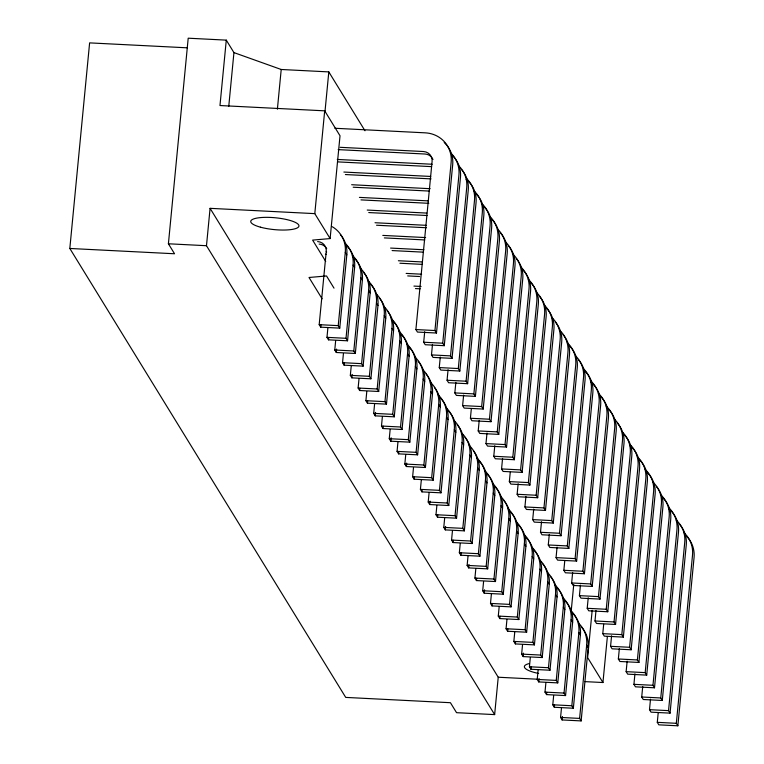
<?xml version="1.0" encoding="UTF-8"?>
<svg xmlns="http://www.w3.org/2000/svg" width="764" height="764" viewBox="0 0 764 764"><rect width="100%" height="100%" fill="white"/><g stroke="black" fill="none" stroke-linecap="round" stroke-linejoin="round"><path stroke-width="1.15" d="M325.712 261.412L312.61 240.106L330.124 238.578L314.797 213.633L210.081 208.333L498.233 677.229L494.642 714.607L456.557 712.688L450.426 702.708L345.72 697.408L69.82 248.462L89.617 42.88L187.19 47.817M69.82 248.462L174.536 253.763L168.405 243.783L188.202 38.2L226.278 40.129L233.937 52.601L228.761 106.33M494.642 714.607L206.481 245.712L210.081 208.333M226.278 40.129L219.975 105.537L324.69 110.837L340.018 135.782L330.124 238.578M277.389 109.204L281.209 69.486L233.937 52.601M314.797 213.633L324.69 110.837M324.986 111.611L328.806 71.902L281.209 69.486M340.362 234.615A29.051 27.695 -31.6 0 1 346.818 254.861L339.76 328.128L320.727 327.164L319.19 324.671L326.247 251.404A9.684 9.235 -31.6 0 0 317.623 241.577M320.727 327.164L320.947 324.872M346.14 245.234A29.051 27.695 -31.6 0 1 354.601 267.534L347.544 340.801L328.51 339.837L326.973 337.344L327.861 328.186M328.51 339.837L328.73 337.545M352.471 256.666A29.051 27.695 -31.6 0 1 362.384 280.207L355.336 353.465L336.294 352.5L334.766 350.007L335.644 340.849M339.76 328.128L338.232 325.636L345.28 252.368A29.051 27.695 -31.6 0 0 332.235 226.688M336.294 352.5L336.628 349.072M363.721 272.633A29.051 27.695 -31.6 0 1 370.177 292.879L363.12 366.137L344.087 365.173L342.549 362.68L343.428 353.522M347.544 340.801L346.016 338.299L353.073 265.041A29.051 27.695 -31.6 0 0 345.299 243.401M344.087 365.173L344.306 362.881M370.196 283.902A29.051 27.695 -31.6 0 1 377.96 305.543L370.903 378.81L351.87 377.846L350.332 375.353L351.22 366.195M355.336 353.465L353.799 350.972L360.856 277.714A29.051 27.695 -31.6 0 0 352.395 255.415M351.87 377.846L352.194 374.408M379.288 297.97A29.051 27.695 -31.6 0 1 385.744 318.216L378.696 391.483L359.653 390.519L358.125 388.026L359.004 378.868M363.12 366.137L361.592 363.645L368.64 290.377A29.051 27.695 -31.6 0 0 360.178 268.078M359.653 390.519L359.873 388.227M387.081 310.642A29.051 27.695 -31.6 0 1 393.536 330.888L386.479 404.146L367.446 403.182L365.908 400.689L366.787 391.531M370.903 378.81L369.375 376.318L376.432 303.05A29.051 27.695 -31.6 0 0 367.971 280.751M367.446 403.182L367.665 400.899M391.407 320.021A29.051 27.695 -31.6 0 1 401.32 343.552L394.262 416.819L375.229 415.855L373.692 413.362L374.58 404.204M378.696 391.483L377.158 388.981L384.216 315.723A29.051 27.695 -31.6 0 0 376.442 294.083M375.229 415.855L375.554 412.426M401.339 334.584A29.051 27.695 -31.6 0 1 409.103 356.225L402.055 429.492L383.012 428.528L381.484 426.035L382.363 416.877M386.479 404.146L384.951 401.654L391.999 328.396A29.051 27.695 -31.6 0 0 384.235 306.756M383.012 428.528L383.232 426.236M409.122 347.257A29.051 27.695 -31.6 0 1 416.896 368.897L409.838 442.155L390.805 441.2L389.268 438.698L390.146 429.54M394.262 416.819L392.734 414.327L399.792 341.059A29.051 27.695 -31.6 0 0 391.33 318.76M390.805 441.2L391.13 437.762M418.223 361.324A29.051 27.695 -31.6 0 1 424.679 381.57L417.621 454.828L398.588 453.864L397.051 451.371L397.939 442.213M402.055 429.492L400.517 427L407.575 353.732A29.051 27.695 -31.6 0 0 399.114 331.433M398.588 453.864L398.808 451.581M444.209 142.515A29.051 27.695 -31.6 0 1 452.68 164.814L436.483 333.018L417.44 332.063L415.902 329.561L432.099 161.357A9.684 9.235 -31.6 0 0 423.485 151.53L340.19 147.318M426.006 373.988A29.051 27.695 -31.6 0 1 432.462 394.234L425.414 467.501L406.372 466.537L404.844 464.044L405.722 454.886M409.838 442.155L408.31 439.663L415.358 366.405A29.051 27.695 -31.6 0 0 406.897 344.106M406.372 466.537L406.706 463.099M452.689 155.846A29.051 27.695 -31.6 0 1 460.463 177.487L444.266 345.691L425.223 344.726L423.695 342.234L424.708 331.719M434.41 387.386A29.051 27.695 -31.6 0 1 440.255 406.906L433.198 480.174L414.155 479.209L412.627 476.717L413.505 467.558M417.621 454.828L416.093 452.336L423.151 379.078A29.051 27.695 -31.6 0 0 414.69 356.778M414.155 479.209L414.384 476.917M461.79 169.914A29.051 27.695 -31.6 0 1 468.246 190.16L452.049 358.364L433.016 357.399L431.479 354.907L432.491 344.392M436.483 333.018L434.945 330.526L451.142 162.321A29.051 27.695 -31.6 0 0 425.281 132.84L334.852 128.266M439.577 397.28A29.051 27.695 -31.6 0 1 448.038 419.579L440.981 492.837L421.948 491.882L420.41 489.38L421.298 480.222M425.414 467.501L423.877 465.009L430.934 391.741A29.051 27.695 -31.6 0 0 423.161 370.101M421.948 491.882L422.167 489.59M466.126 179.292A29.051 27.695 -31.6 0 1 476.039 202.823L459.842 371.037L440.799 370.072L439.262 367.579L440.274 357.065M444.266 345.691L442.728 343.198L458.925 174.994A29.051 27.695 -31.6 0 0 450.464 152.695M448.057 410.612A29.051 27.695 -31.6 0 1 455.822 432.252L448.774 505.51L429.731 504.546L428.203 502.053L429.082 492.895M433.198 480.174L431.67 477.681L438.717 404.414A29.051 27.695 -31.6 0 0 430.256 382.115M429.731 504.546L430.065 501.117M475.361 193.197A29.051 27.695 -31.6 0 1 483.822 215.496L467.625 383.7L448.583 382.735L447.055 380.243L448.067 369.728M452.049 358.364L450.521 355.871L466.718 187.657A29.051 27.695 -31.6 0 0 458.944 166.027M457.158 424.669A29.051 27.695 -31.6 0 1 463.614 444.915L456.557 518.183L437.514 517.218L435.986 514.726L436.865 505.567M440.981 492.837L439.453 490.345L446.51 417.087A29.051 27.695 -31.6 0 0 438.039 394.787M437.514 517.218L437.743 514.926M483.144 205.869A29.051 27.695 -31.6 0 1 491.605 228.169L475.409 396.373L456.375 395.408L454.838 392.916L455.85 382.401M459.842 371.037L458.304 368.534L474.501 200.33A29.051 27.695 -31.6 0 0 466.737 178.69M464.942 437.342A29.051 27.695 -31.6 0 1 471.398 457.588L464.34 530.856L445.307 529.891L443.769 527.399L444.658 518.24M448.774 505.51L447.236 503.018L454.293 429.75A29.051 27.695 -31.6 0 0 445.832 407.451M445.307 529.891L445.632 526.453M490.927 218.542A29.051 27.695 -31.6 0 1 499.398 240.841L483.201 409.046L464.159 408.081L462.621 405.588L463.633 395.074M467.625 383.7L466.088 381.207L482.285 213.003A29.051 27.695 -31.6 0 0 473.823 190.704M473.346 450.741A29.051 27.695 -31.6 0 1 479.181 470.261L472.133 543.519L453.09 542.555L451.562 540.062L452.441 530.904M456.557 518.183L455.029 515.69L462.077 442.423A29.051 27.695 -31.6 0 0 453.615 420.124M453.09 542.555L453.31 540.272M500.726 233.259A29.051 27.695 -31.6 0 1 507.181 253.505L490.985 421.709L471.942 420.754L470.414 418.252L471.312 408.912M475.409 396.373L473.881 393.88L490.077 225.676A29.051 27.695 -31.6 0 0 481.616 203.377M478.512 460.635A29.051 27.695 -31.6 0 1 486.974 482.934L479.916 556.192L460.873 555.227L459.345 552.735L460.224 543.576M464.34 530.856L462.812 528.354L469.87 455.096A29.051 27.695 -31.6 0 0 462.096 433.455M460.873 555.227L461.103 552.935M508.509 245.932A29.051 27.695 -31.6 0 1 514.965 266.178L498.768 434.382L479.735 433.417L478.197 430.925L479.209 420.41M483.201 409.046L481.664 406.553L497.861 238.339A29.051 27.695 -31.6 0 0 489.399 216.04M486.993 473.957A29.051 27.695 -31.6 0 1 494.757 495.597L487.699 568.865L468.666 567.9L467.129 565.408L468.017 556.249M472.133 543.519L470.595 541.027L477.653 467.769A29.051 27.695 -31.6 0 0 469.192 445.469M468.666 567.9L468.991 564.462M516.302 258.604A29.051 27.695 -31.6 0 1 522.757 278.85L506.561 447.055L487.518 446.09L485.98 443.597L486.993 433.083M490.985 421.709L489.447 419.216L505.644 251.012A29.051 27.695 -31.6 0 0 497.88 229.372M494.776 486.63A29.051 27.695 -31.6 0 1 502.54 508.27L495.492 581.538L476.449 580.573L474.921 578.071L475.8 568.922M479.916 556.192L478.388 553.699L485.436 480.432A29.051 27.695 -31.6 0 0 476.975 458.133M476.449 580.573L476.669 578.281M522.767 269.883A29.051 27.695 -31.6 0 1 530.541 291.514L514.344 459.727L495.301 458.763L493.773 456.27L494.786 445.756M498.768 434.382L497.24 431.889L513.437 263.685A29.051 27.695 -31.6 0 0 505.663 242.045M503.877 500.697A29.051 27.695 -31.6 0 1 510.333 520.943L503.275 594.201L484.233 593.236L482.705 590.744L483.583 581.585M487.699 568.865L486.171 566.372L493.229 493.105A29.051 27.695 -31.6 0 0 484.758 470.805M484.233 593.236L484.567 589.808M529.863 281.887A29.051 27.695 -31.6 0 1 538.324 304.187L522.127 472.391L503.094 471.436L501.556 468.934L502.569 458.429M506.561 447.055L505.023 444.562L521.22 276.358A29.051 27.695 -31.6 0 0 512.759 254.059M509.655 511.307A29.051 27.695 -31.6 0 1 518.116 533.606L511.059 606.874L492.026 605.909L490.488 603.417L491.376 594.258M495.492 581.538L493.955 579.036L501.012 505.778A29.051 27.695 -31.6 0 0 492.551 483.478M492.026 605.909L492.245 603.617M539.661 296.613A29.051 27.695 -31.6 0 1 546.117 316.859L529.92 485.064L510.877 484.099L509.34 481.606L510.247 472.267M514.344 459.727L512.806 457.235L529.003 289.021A29.051 27.695 -31.6 0 0 520.542 266.722M517.438 523.98A29.051 27.695 -31.6 0 1 525.899 546.279L518.851 619.547L499.809 618.582L498.281 616.09L499.159 606.931M503.275 594.201L501.747 591.708L508.795 518.45A29.051 27.695 -31.6 0 0 501.031 496.81M499.809 618.582L500.028 616.29M546.126 307.892A29.051 27.695 -31.6 0 1 553.9 329.532L537.703 497.736L518.66 496.772L517.132 494.279L518.145 483.765M522.127 472.391L520.599 469.898L536.796 301.694A29.051 27.695 -31.6 0 0 528.335 279.395M525.918 537.312A29.051 27.695 -31.6 0 1 533.692 558.952L526.635 632.21L507.592 631.255L506.064 628.753L506.943 619.594M511.059 606.874L509.531 604.381L516.588 531.114A29.051 27.695 -31.6 0 0 508.117 508.814M507.592 631.255L507.821 628.963M555.227 321.95A29.051 27.695 -31.6 0 1 561.683 342.196L545.486 510.409L526.453 509.445L524.916 506.952L525.928 496.438M529.92 485.064L528.382 482.571L544.579 314.367A29.051 27.695 -31.6 0 0 536.815 292.727M533.014 549.326A29.051 27.695 -31.6 0 1 541.475 571.625L534.418 644.883L515.385 643.918L513.847 641.426L514.735 632.267M518.851 619.547L517.314 617.054L524.371 543.787A29.051 27.695 -31.6 0 0 515.91 521.487M515.385 643.918L515.604 641.636M563.011 334.622A29.051 27.695 -31.6 0 1 569.466 354.868L553.279 523.073L534.237 522.108L532.699 519.615L533.711 509.101M537.703 497.736L536.166 495.244L552.362 327.03A29.051 27.695 -31.6 0 0 544.598 305.399M542.803 564.042A29.051 27.695 -31.6 0 1 549.259 584.288L542.211 657.556L523.168 656.591L521.64 654.099L522.519 644.94M526.635 632.21L525.107 629.717L532.155 556.459A29.051 27.695 -31.6 0 0 523.693 534.16M523.168 656.591L523.502 653.153M568.798 345.242A29.051 27.695 -31.6 0 1 577.259 367.541L561.062 535.745L542.02 534.781L540.492 532.288L541.504 521.774M545.486 510.409L543.958 507.907L560.155 339.703A29.051 27.695 -31.6 0 0 551.694 317.404M550.596 576.715A29.051 27.695 -31.6 0 1 557.051 596.961L549.994 670.229L530.951 669.264L529.423 666.771L530.302 657.613M534.418 644.883L532.89 642.39L539.947 569.123A29.051 27.695 -31.6 0 0 531.477 546.823M530.951 669.264L531.181 666.972M578.587 359.959A29.051 27.695 -31.6 0 1 585.043 380.214L568.846 548.418L549.813 547.454L548.275 544.961L549.287 534.447M553.279 523.073L551.742 520.58L567.938 352.376A29.051 27.695 -31.6 0 0 559.477 330.077M556.373 587.335A29.051 27.695 -31.6 0 1 564.835 609.634L557.777 682.892L538.744 681.927L537.207 679.435L538.095 670.276M542.211 657.556L540.673 655.063L547.731 581.796A29.051 27.695 -31.6 0 0 539.957 560.155M538.744 681.927L539.069 678.499M585.062 371.237A29.051 27.695 -31.6 0 1 592.826 392.877L576.639 561.091L557.596 560.127L556.058 557.624L557.071 547.119M561.062 535.745L559.525 533.253L575.722 365.049A29.051 27.695 -31.6 0 0 567.26 342.749M564.854 600.666A29.051 27.695 -31.6 0 1 572.618 622.307L565.57 695.565L546.527 694.6L544.999 692.108L545.878 682.949M549.994 670.229L548.466 667.726L555.514 594.468A29.051 27.695 -31.6 0 0 547.75 572.828M546.527 694.6L546.747 692.308M590.706 382.01A29.051 27.695 -31.6 0 1 600.619 405.55L584.422 573.754L565.379 572.79L563.851 570.297L564.749 560.957M568.846 548.418L567.318 545.926L583.515 377.712A29.051 27.695 -31.6 0 0 575.741 356.081M571.949 612.671A29.051 27.695 -31.6 0 1 580.411 634.97L573.353 708.238L554.311 707.273L552.783 704.78L553.661 695.622M557.777 682.892L556.249 680.399L563.307 607.141A29.051 27.695 -31.6 0 0 554.836 584.842M554.311 707.273L554.54 704.981M600.638 396.583A29.051 27.695 -31.6 0 1 608.402 418.223L592.205 586.427L573.172 585.463L571.634 582.97L572.647 572.456M576.639 561.091L575.101 558.589L591.298 390.385A29.051 27.695 -31.6 0 0 583.524 368.745M581.738 627.397A29.051 27.695 -31.6 0 1 588.194 647.643L581.137 720.91L562.103 719.946L560.566 717.444L561.454 708.295M571.147 611.601L573.764 584.422M565.57 695.565L564.033 693.072L571.09 619.805A29.051 27.695 -31.6 0 0 562.629 597.505M562.103 719.946L562.428 716.508M607.724 408.597A29.051 27.695 -31.6 0 1 616.185 430.886L599.998 599.1L580.955 598.136L579.418 595.643L580.43 585.129M584.422 573.754L582.884 571.262L599.081 403.058A29.051 27.695 -31.6 0 0 590.62 380.758M573.353 708.238L571.825 705.745L578.873 632.477A29.051 27.695 -31.6 0 0 570.412 610.178M617.522 423.313A29.051 27.695 -31.6 0 1 623.978 443.559L607.781 611.763L588.738 610.808L587.21 608.306L588.223 597.801M592.205 586.427L590.677 583.935L606.874 415.731A29.051 27.695 -31.6 0 0 598.413 393.431M581.137 720.91L579.609 718.408L586.666 645.15A29.051 27.695 -31.6 0 0 578.892 623.51M592.176 610.331L587.621 657.594L602.949 682.529L585.1 681.631M623.997 434.592A29.051 27.695 -31.6 0 1 631.761 456.232L615.564 624.436L596.531 623.472L594.994 620.979L596.006 610.465M599.998 599.1L598.46 596.608L614.657 428.394A29.051 27.695 -31.6 0 0 606.196 406.095M629.631 445.364A29.051 27.695 -31.6 0 1 639.544 468.905L623.348 637.109L604.314 636.145L602.777 633.652L603.684 624.303M607.781 611.763L606.244 609.271L622.44 441.067A29.051 27.695 -31.6 0 0 614.676 419.426M602.949 682.529L607.39 636.45M639.563 459.938A29.051 27.695 -31.6 0 1 647.337 481.568L631.14 649.782L612.098 648.817L610.57 646.325L611.582 635.81M615.564 624.436L614.036 621.944L630.233 453.74A29.051 27.695 -31.6 0 0 622.459 432.099M646.659 471.942A29.051 27.695 -31.6 0 1 655.12 494.241L638.924 662.445L619.89 661.481L618.353 658.988L619.365 648.474M623.348 637.109L621.82 634.617L638.016 466.403A29.051 27.695 -31.6 0 0 630.243 444.772M656.448 486.668A29.051 27.695 -31.6 0 1 662.904 506.914L646.707 675.118L627.674 674.154L626.136 671.661L627.149 661.146M631.14 649.782L629.603 647.28L645.8 479.076A29.051 27.695 -31.6 0 0 637.338 456.776M662.923 497.947A29.051 27.695 -31.6 0 1 670.696 519.587L654.5 687.791L635.457 686.826L633.929 684.334L634.941 673.819M638.924 662.445L637.396 659.953L653.592 491.749A29.051 27.695 -31.6 0 0 645.131 469.449M668.567 508.719A29.051 27.695 -31.6 0 1 678.48 532.25L662.283 700.464L643.25 699.499L641.712 696.997L642.725 686.492M646.707 675.118L645.179 672.626L661.376 504.421A29.051 27.695 -31.6 0 0 652.914 482.122M679.807 524.677A29.051 27.695 -31.6 0 1 686.263 544.923L670.066 713.127L651.033 712.163L649.495 709.67L650.508 699.155M654.5 687.791L652.962 685.298L669.159 517.085A29.051 27.695 -31.6 0 0 661.395 495.454M685.594 535.297A29.051 27.695 -31.6 0 1 694.056 557.596L677.859 725.8L658.816 724.835L657.288 722.343L658.186 712.993M662.283 700.464L660.755 697.962L676.952 529.758A29.051 27.695 -31.6 0 0 669.178 508.117M670.066 713.127L668.538 710.635L684.735 542.43A29.051 27.695 -31.6 0 0 676.274 520.131M677.859 725.8L676.321 723.307L692.518 555.103A29.051 27.695 -31.6 0 0 684.057 532.804M338.156 149.629L425.013 154.022A9.684 9.235 -31.6 0 1 432.987 159.504M337.268 159.447L431.268 164.203A9.684 9.235 -31.6 0 1 432.118 164.279M337.612 161.882L431.612 166.638M343.867 172.053L430.724 176.446M345.395 174.545L431.068 178.881M351.65 184.726L430.18 188.698M353.178 187.218L429.339 191.076M359.433 197.398L428.451 200.884M360.971 199.891L428.795 203.32M367.226 210.062L426.723 213.08M368.754 212.564L427.057 215.515M375.009 222.735L426.178 225.323M376.537 225.227L426.522 227.758M382.793 235.407L425.634 237.575M384.33 237.9L424.784 239.944M390.585 248.08L423.896 249.761M392.113 250.573L423.055 252.139M168.405 243.783L206.481 245.712M398.369 260.744L422.167 261.947M399.897 263.236L422.511 264.382M406.152 273.416L421.623 274.2M407.689 275.909L419.589 276.511M413.945 286.089L421.079 286.452M415.473 288.582L420.229 288.821M319.19 324.671L338.232 325.636M415.902 329.561L434.945 330.526M326.973 337.344L346.016 338.299M423.695 342.234L442.728 343.198M334.766 350.007L353.799 350.972M431.479 354.907L450.521 355.871M342.549 362.68L361.592 363.645M439.262 367.579L458.304 368.534M350.332 375.353L369.375 376.318M447.055 380.243L466.088 381.207M358.125 388.026L377.158 388.981M454.838 392.916L473.881 393.88M365.908 400.689L384.951 401.654M462.621 405.588L481.664 406.553M373.692 413.362L392.734 414.327M470.414 418.252L489.447 419.216M381.484 426.035L400.517 427M478.197 430.925L497.24 431.889M389.268 438.698L408.31 439.663M485.98 443.597L505.023 444.562M397.051 451.371L416.093 452.336M493.773 456.27L512.806 457.235M404.844 464.044L423.877 465.009M501.556 468.934L520.599 469.898M412.627 476.717L431.67 477.681M509.34 481.606L528.382 482.571M420.41 489.38L439.453 490.345M517.132 494.279L536.166 495.244M428.203 502.053L447.236 503.018M524.916 506.952L543.958 507.907M435.986 514.726L455.029 515.69M532.699 519.615L551.742 520.58M443.769 527.399L462.812 528.354M540.492 532.288L559.525 533.253M451.562 540.062L470.595 541.027M548.275 544.961L567.318 545.926M459.345 552.735L478.388 553.699M556.058 557.624L575.101 558.589M467.129 565.408L486.171 566.372M563.851 570.297L582.884 571.262M474.921 578.071L493.955 579.036M571.634 582.97L590.677 583.935M482.705 590.744L501.747 591.708M579.418 595.643L598.46 596.608M490.488 603.417L509.531 604.381M587.21 608.306L606.244 609.271M498.281 616.09L517.314 617.054M594.994 620.979L614.036 621.944M506.064 628.753L525.107 629.717M602.777 633.652L621.82 634.617M513.847 641.426L532.89 642.39M610.57 646.325L629.603 647.28M521.64 654.099L540.673 655.063M618.353 658.988L637.396 659.953M529.423 666.771L548.466 667.726M626.136 671.661L645.179 672.626M498.233 677.229L537.503 679.215M537.207 679.435L556.249 680.399M633.929 684.334L652.962 685.298M544.999 692.108L564.033 693.072M641.712 696.997L660.755 697.962M552.783 704.78L571.825 705.745M649.495 709.67L668.538 710.635M560.566 717.444L579.609 718.408M657.288 722.343L676.321 723.307M328.806 71.902L364.982 130.759M345.28 252.368L346.818 254.861M353.073 265.041L354.601 267.534M360.856 277.714L362.384 280.207M368.64 290.377L370.177 292.879M376.432 303.05L377.96 305.543M384.216 315.723L385.744 318.216M391.999 328.396L393.536 330.888M399.792 341.059L401.32 343.552M407.575 353.732L409.103 356.225M415.358 366.405L416.896 368.897M423.151 379.078L424.679 381.57M430.934 391.741L432.462 394.234M438.717 404.414L440.255 406.906M446.51 417.087L448.038 419.579M454.293 429.75L455.822 432.252M462.077 442.423L463.614 444.915M469.87 455.096L471.398 457.588M477.653 467.769L479.181 470.261M485.436 480.432L486.974 482.934M493.229 493.105L494.757 495.597M501.012 505.778L502.54 508.27M508.795 518.45L510.333 520.943M516.588 531.114L518.116 533.606M524.371 543.787L525.899 546.279M532.155 556.459L533.692 558.952M539.947 569.123L541.475 571.625M547.731 581.796L549.259 584.288M555.514 594.468L557.051 596.961M563.307 607.141L564.835 609.634M571.09 619.805L572.618 622.307M578.873 632.477L580.411 634.97M586.666 645.15L588.194 647.643M326.247 251.404L326.629 252.034M334.021 288.162L326.524 275.957L309.019 277.485L322.112 298.791M319.161 244.079A9.684 9.235 -31.6 0 1 326.715 248.711M325.407 254.25A9.684 9.235 -31.6 0 1 326.266 254.336M430.342 383.366A29.051 27.695 -31.6 0 1 431.794 384.607M538.639 673.456A24.209 5.94 5.5 0 1 528.917 663.639M260.409 227.166A24.209 5.94 5.5 0 0 298.791 226.564A24.209 5.94 5.5 0 0 265.375 217.348A24.209 5.94 5.5 0 0 260.409 227.166"/></g></svg>
